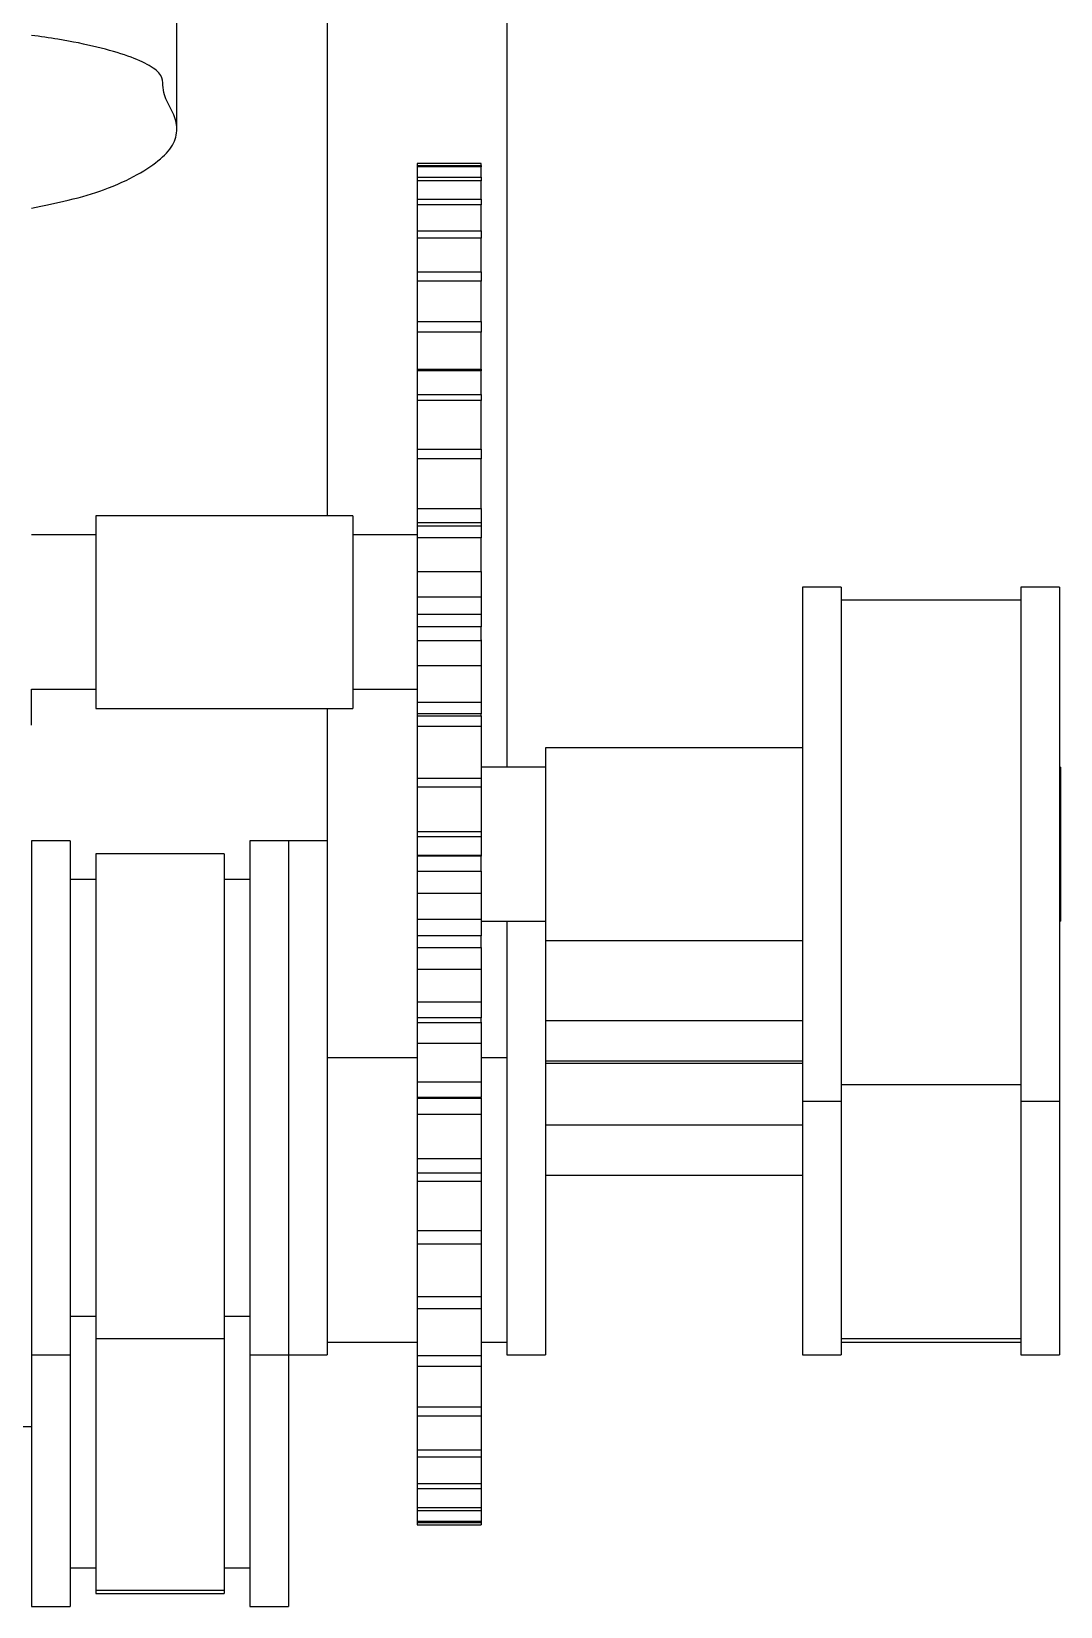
# Model space of a CAD drawing. Header units: millimetres. Extents: x 15 to 415, y 5 to 292.
# Drawn here: x 141.77 to 157.78, y 80.41 to 104.93 of the extents above; entities that cross this region are included whole.
import ezdxf

# ---------------------------------------------------------------- set-up
doc = ezdxf.new("R2010")
doc.units = ezdxf.units.MM

msp = doc.modelspace()

# ---------------------------------------------------------------- linework, layer by layer
at = {"color": 7, "linetype": 'Continuous', "lineweight": 25}
for p, q in [((146.367, 146.899), (146.367, 97.388)), ((149.167, 146.899), (149.167, 93.475)), ((144.028, 103.402), (144.028, 105.75)), ((148.767, 102.873), (147.767, 102.873)), ((147.767, 102.873), (147.767, 102.841)), ((147.767, 102.841), (148.767, 102.841)), ((147.767, 102.841), (147.767, 102.817)), ((148.767, 102.817), (147.767, 102.817)), ((147.767, 102.817), (147.767, 102.658)), ((148.767, 102.841), (148.767, 102.873)), ((148.767, 102.841), (148.767, 102.817)), ((148.767, 102.658), (148.767, 102.817)), ((147.767, 102.658), (148.767, 102.658)), ((147.767, 102.658), (147.767, 102.602)), ((148.767, 102.602), (147.767, 102.602)), ((147.767, 102.602), (147.767, 102.317)), ((148.767, 102.658), (148.767, 102.602)), ((148.767, 102.317), (148.767, 102.602)), ((147.767, 102.317), (148.767, 102.317)), ((147.767, 102.317), (147.767, 102.23)), ((148.767, 102.317), (148.767, 102.23)), ((148.767, 102.23), (147.767, 102.23)), ((147.767, 102.23), (147.767, 101.824)), ((148.767, 101.824), (148.767, 102.23)), ((147.767, 101.824), (148.767, 101.824)), ((147.767, 101.824), (147.767, 101.707)), ((148.767, 101.824), (148.767, 101.707)), ((148.767, 101.707), (147.767, 101.707)), ((147.767, 101.707), (147.767, 101.186)), ((148.767, 101.186), (148.767, 101.707)), ((147.767, 101.186), (148.767, 101.186)), ((147.767, 101.186), (147.767, 101.042)), ((148.767, 101.042), (147.767, 101.042)), ((147.767, 101.042), (147.767, 100.413)), ((148.767, 101.186), (148.767, 101.042)), ((148.767, 100.413), (148.767, 101.042)), ((147.767, 100.413), (148.767, 100.413)), ((147.767, 100.413), (147.767, 100.243)), ((148.767, 100.413), (148.767, 100.243)), ((148.767, 100.243), (147.767, 100.243)), ((147.767, 100.243), (147.767, 99.669)), ((148.767, 99.669), (148.767, 100.243)), ((147.767, 99.669), (148.767, 99.669)), ((147.767, 99.669), (147.767, 99.644)), ((148.767, 99.644), (147.767, 99.644)), ((147.767, 99.644), (147.767, 99.274)), ((148.767, 99.669), (148.767, 99.644)), ((148.767, 99.274), (148.767, 99.644)), ((147.767, 99.274), (148.767, 99.274)), ((147.767, 99.274), (147.767, 99.18)), ((148.767, 99.18), (147.767, 99.18)), ((147.767, 99.18), (147.767, 98.423)), ((148.767, 99.274), (148.767, 99.18)), ((148.767, 98.423), (148.767, 99.18)), ((147.767, 98.423), (148.767, 98.423)), ((147.767, 98.423), (147.767, 98.272)), ((148.767, 98.423), (148.767, 98.272)), ((148.767, 98.272), (147.767, 98.272)), ((147.767, 98.272), (147.767, 97.501)), ((148.767, 97.501), (148.767, 98.272)), ((146.767, 97.388), (142.767, 97.388)), ((142.767, 97.388), (142.767, 94.867)), ((146.767, 97.388), (146.767, 94.867)), ((147.767, 97.501), (148.767, 97.501)), ((147.767, 97.501), (147.767, 97.278)), ((148.767, 97.501), (148.767, 97.278)), ((148.767, 97.278), (147.767, 97.278)), ((147.767, 97.278), (147.767, 97.229)), ((147.767, 97.229), (148.767, 97.229)), ((147.767, 97.229), (147.767, 97.042)), ((148.767, 97.278), (148.767, 97.229)), ((148.767, 97.229), (148.767, 97.042)), ((142.767, 97.088), (141.766, 97.088)), ((147.767, 97.088), (146.767, 97.088)), ((148.767, 97.042), (147.767, 97.042)), ((147.767, 97.042), (147.767, 96.522)), ((148.767, 96.522), (148.767, 97.042)), ((147.767, 96.522), (148.767, 96.522)), ((147.767, 96.522), (147.767, 96.118)), ((148.767, 96.522), (148.767, 96.118)), ((148.767, 96.122), (147.767, 96.122)), ((147.767, 96.122), (147.767, 95.854)), ((148.767, 96.122), (148.767, 95.854)), ((154.367, 96.275), (153.767, 96.275)), ((153.767, 96.275), (153.767, 88.275)), ((154.367, 96.275), (154.367, 88.275)), ((157.767, 96.275), (157.167, 96.275)), ((157.167, 96.275), (157.167, 88.275)), ((157.767, 96.275), (157.767, 88.275)), ((157.167, 96.075), (154.367, 96.075)), ((147.767, 95.854), (148.767, 95.854)), ((147.767, 95.854), (147.767, 95.656)), ((148.767, 95.656), (147.767, 95.656)), ((147.767, 95.656), (147.767, 95.443)), ((148.767, 95.854), (148.767, 95.656)), ((148.767, 95.443), (148.767, 95.656)), ((147.767, 95.457), (147.767, 95.058)), ((147.767, 95.443), (148.767, 95.443)), ((148.767, 95.457), (148.767, 95.058)), ((147.767, 95.058), (148.767, 95.058)), ((147.767, 95.058), (147.767, 94.484)), ((148.767, 95.058), (148.767, 94.484)), ((141.766, 94.688), (142.767, 94.688)), ((141.767, 94.126), (141.767, 94.688)), ((142.767, 94.867), (142.767, 94.388)), ((146.767, 94.867), (146.767, 94.388)), ((146.767, 94.688), (147.767, 94.688)), ((147.767, 94.484), (148.767, 94.484)), ((147.767, 94.484), (147.767, 94.302)), ((148.767, 94.484), (148.767, 94.302)), ((142.767, 94.388), (146.767, 94.388)), ((146.367, 94.388), (146.367, 90.182)), ((148.767, 94.302), (147.767, 94.302)), ((147.767, 94.302), (147.767, 94.275)), ((147.767, 94.275), (148.767, 94.275)), ((147.767, 94.275), (147.767, 94.111)), ((148.767, 94.275), (148.767, 94.302)), ((148.767, 94.275), (148.767, 94.111)), ((141.767, 94.126), (141.766, 94.126)), ((147.767, 94.111), (148.767, 94.111)), ((147.767, 94.111), (147.767, 93.303)), ((148.767, 94.111), (148.767, 93.303)), ((153.767, 93.775), (149.767, 93.775)), ((149.767, 93.775), (149.767, 92.623)), ((149.767, 93.475), (148.767, 93.475)), ((157.783, 93.475), (157.767, 93.475)), ((157.783, 93.475), (157.783, 91.075)), ((147.767, 93.303), (148.767, 93.303)), ((147.767, 93.303), (147.767, 93.161)), ((148.767, 93.303), (148.767, 93.161)), ((148.767, 93.161), (147.767, 93.161)), ((147.767, 93.161), (147.767, 92.472)), ((148.767, 93.161), (148.767, 92.472)), ((147.767, 92.472), (148.767, 92.472)), ((147.767, 92.472), (147.767, 92.39)), ((148.767, 92.472), (148.767, 92.39)), ((149.767, 92.623), (149.767, 90.775)), ((142.367, 92.324), (141.767, 92.324)), ((141.767, 92.324), (141.767, 84.324)), ((142.367, 92.324), (142.367, 84.324)), ((145.767, 92.324), (145.167, 92.324)), ((145.167, 92.324), (145.167, 84.324)), ((146.367, 92.324), (145.767, 92.324)), ((145.767, 92.324), (145.767, 84.324)), ((145.767, 92.324), (145.767, 89.575)), ((148.767, 92.39), (147.767, 92.39)), ((147.767, 92.39), (147.767, 92.102)), ((148.767, 92.39), (148.767, 92.102)), ((144.767, 92.124), (142.767, 92.124)), ((142.767, 92.124), (142.767, 84.576)), ((144.767, 92.124), (144.767, 84.576)), ((147.767, 92.102), (148.767, 92.102)), ((147.767, 92.102), (147.767, 92.09)), ((147.767, 92.09), (147.767, 91.855)), ((148.767, 92.09), (147.767, 92.09)), ((148.767, 92.102), (148.767, 92.09)), ((148.767, 91.855), (148.767, 92.09)), ((142.767, 91.724), (142.367, 91.724)), ((145.167, 91.724), (144.767, 91.724)), ((147.767, 91.855), (148.767, 91.855)), ((147.767, 91.855), (147.767, 91.512)), ((148.767, 91.855), (148.767, 91.512)), ((147.767, 91.512), (148.767, 91.512)), ((147.767, 91.512), (147.767, 91.108)), ((148.767, 91.512), (148.767, 91.108)), ((147.767, 91.108), (148.767, 91.108)), ((147.767, 91.108), (147.767, 90.849)), ((148.767, 91.108), (148.767, 90.849)), ((148.767, 91.075), (149.767, 91.075)), ((149.167, 91.075), (149.167, 90.182)), ((157.767, 91.075), (157.783, 91.075)), ((148.767, 90.849), (147.767, 90.849)), ((147.767, 90.849), (147.767, 90.667)), ((148.767, 90.667), (148.767, 90.849)), ((149.767, 90.775), (153.767, 90.775)), ((149.767, 90.775), (149.767, 89.575)), ((147.767, 90.667), (148.767, 90.667)), ((147.767, 90.667), (147.767, 90.329)), ((148.767, 90.667), (148.767, 90.329)), ((147.767, 90.329), (148.767, 90.329)), ((147.767, 90.329), (147.767, 89.822)), ((148.767, 90.329), (148.767, 89.822)), ((146.367, 90.182), (146.367, 89.575)), ((149.167, 90.182), (149.167, 89.575)), ((147.767, 89.822), (148.767, 89.822)), ((147.767, 89.822), (147.767, 89.569)), ((148.767, 89.822), (148.767, 89.569)), ((141.767, 89.524), (141.766, 89.524)), ((145.767, 89.575), (145.767, 84.324)), ((146.367, 89.575), (146.367, 84.324)), ((148.767, 89.569), (147.767, 89.569)), ((147.767, 89.569), (147.767, 89.499)), ((147.767, 89.504), (147.767, 89.176)), ((147.767, 89.499), (148.767, 89.499)), ((148.767, 89.499), (148.767, 89.569)), ((148.767, 89.504), (148.767, 89.176)), ((149.167, 89.575), (149.167, 84.324)), ((149.767, 89.575), (149.767, 84.324)), ((153.767, 89.524), (149.767, 89.524)), ((147.767, 89.176), (148.767, 89.176)), ((147.767, 89.176), (147.767, 88.573)), ((148.767, 89.176), (148.767, 88.573)), ((141.766, 88.901), (141.767, 88.901)), ((141.766, 88.866), (141.767, 88.866)), ((147.767, 88.95), (146.367, 88.95)), ((149.167, 88.95), (148.767, 88.95)), ((149.767, 88.901), (153.767, 88.901)), ((149.767, 88.866), (153.767, 88.866)), ((147.767, 88.573), (148.767, 88.573)), ((147.767, 88.573), (147.767, 88.33)), ((148.767, 88.573), (148.767, 88.33)), ((157.167, 88.527), (154.367, 88.527)), ((148.767, 88.33), (147.767, 88.33)), ((147.767, 88.33), (147.767, 88.322)), ((147.767, 88.322), (148.767, 88.322)), ((147.767, 88.322), (147.767, 88.07)), ((148.767, 88.322), (148.767, 88.33)), ((148.767, 88.322), (148.767, 88.07)), ((153.767, 88.275), (154.367, 88.275)), ((153.767, 88.275), (153.767, 84.324)), ((154.367, 88.275), (154.367, 84.782)), ((157.167, 88.275), (157.767, 88.275)), ((157.167, 88.275), (157.167, 84.782)), ((157.767, 88.275), (157.767, 84.324)), ((147.767, 88.07), (148.767, 88.07)), ((147.767, 88.07), (147.767, 87.381)), ((148.767, 88.07), (148.767, 87.381)), ((141.766, 87.903), (141.767, 87.903)), ((149.767, 87.903), (153.767, 87.903)), ((147.767, 87.381), (148.767, 87.381)), ((147.767, 87.381), (147.767, 87.151)), ((148.767, 87.381), (148.767, 87.151)), ((141.766, 87.124), (141.767, 87.124)), ((148.767, 87.151), (147.767, 87.151)), ((147.767, 87.151), (147.767, 87.028)), ((148.767, 87.151), (148.767, 87.028)), ((149.767, 87.124), (153.767, 87.124)), ((147.767, 87.028), (148.767, 87.028)), ((147.767, 87.028), (147.767, 86.262)), ((148.767, 87.028), (148.767, 86.262)), ((147.767, 86.262), (148.767, 86.262)), ((147.767, 86.262), (147.767, 86.049)), ((147.767, 86.065), (147.767, 85.235)), ((148.767, 86.262), (148.767, 86.049)), ((148.767, 86.065), (148.767, 85.235)), ((148.767, 86.049), (147.767, 86.049)), ((141.767, 85.607), (141.766, 85.607)), ((147.767, 85.235), (148.767, 85.235)), ((147.767, 85.235), (147.767, 85.042)), ((148.767, 85.235), (148.767, 85.042)), ((142.367, 84.924), (142.767, 84.924)), ((144.767, 84.924), (145.167, 84.924)), ((148.767, 85.042), (147.767, 85.042)), ((147.767, 85.042), (147.767, 84.315)), ((148.767, 85.042), (148.767, 84.315)), ((154.367, 84.782), (154.367, 84.324)), ((157.167, 84.782), (157.167, 84.324)), ((144.767, 84.576), (142.767, 84.576)), ((142.767, 84.576), (142.767, 80.658)), ((144.767, 84.576), (144.767, 80.658)), ((146.367, 84.524), (147.767, 84.524)), ((148.767, 84.524), (149.167, 84.524)), ((157.167, 84.576), (154.367, 84.576)), ((154.367, 84.524), (157.167, 84.524)), ((141.767, 84.324), (142.367, 84.324)), ((141.767, 84.324), (141.767, 80.407)), ((142.367, 84.324), (142.367, 80.407)), ((145.167, 84.324), (145.767, 84.324)), ((145.167, 84.324), (145.167, 80.407)), ((145.767, 84.324), (146.367, 84.324)), ((145.767, 84.324), (145.767, 80.407)), ((147.767, 84.315), (148.767, 84.315)), ((147.767, 84.315), (147.767, 84.145)), ((148.767, 84.145), (147.767, 84.145)), ((147.767, 84.145), (147.767, 83.515)), ((148.767, 84.315), (148.767, 84.145)), ((148.767, 84.145), (148.767, 83.515)), ((149.167, 84.324), (149.767, 84.324)), ((153.767, 84.324), (154.367, 84.324)), ((157.167, 84.324), (157.767, 84.324)), ((147.767, 83.515), (148.767, 83.515)), ((147.767, 83.515), (147.767, 83.371)), ((148.767, 83.371), (147.767, 83.371)), ((147.767, 83.371), (147.767, 82.848)), ((148.767, 83.515), (148.767, 83.371)), ((148.767, 83.371), (148.767, 82.848)), ((135.606, 83.207), (141.767, 83.207)), ((147.767, 82.848), (148.767, 82.848)), ((147.767, 82.848), (147.767, 82.731)), ((148.767, 82.731), (147.767, 82.731)), ((147.767, 82.731), (147.767, 82.324)), ((148.767, 82.848), (148.767, 82.731)), ((148.767, 82.731), (148.767, 82.324)), ((147.767, 82.324), (148.767, 82.324)), ((147.767, 82.324), (147.767, 82.237)), ((148.767, 82.237), (147.767, 82.237)), ((147.767, 82.237), (147.767, 81.95)), ((148.767, 82.324), (148.767, 82.237)), ((148.767, 82.237), (148.767, 81.95)), ((147.767, 81.95), (148.767, 81.95)), ((147.767, 81.95), (147.767, 81.894)), ((148.767, 81.95), (148.767, 81.894)), ((148.767, 81.894), (147.767, 81.894)), ((147.767, 81.894), (147.767, 81.733)), ((147.767, 81.733), (148.767, 81.733)), ((147.767, 81.733), (147.767, 81.709)), ((148.767, 81.709), (147.767, 81.709)), ((147.767, 81.709), (147.767, 81.676)), ((147.767, 81.676), (148.767, 81.676)), ((148.767, 81.894), (148.767, 81.733)), ((148.767, 81.733), (148.767, 81.709)), ((148.767, 81.709), (148.767, 81.676)), ((142.367, 81.007), (142.767, 81.007)), ((144.767, 81.007), (145.167, 81.007)), ((144.767, 80.658), (142.767, 80.658)), ((142.767, 80.658), (142.767, 80.607)), ((142.767, 80.607), (144.767, 80.607)), ((144.767, 80.658), (144.767, 80.607)), ((141.767, 80.407), (142.367, 80.407)), ((145.167, 80.407), (145.767, 80.407))]:
    msp.add_line(p, q, dxfattribs=at)
msp.add_open_spline([(141.766, 102.175), (141.964, 102.216), (142.4, 102.305), (142.974, 102.48), (143.434, 102.697), (143.799, 102.941), (144.002, 103.19), (144.049, 103.44), (143.963, 103.691), (143.831, 103.907), (143.809, 104.091), (143.81, 104.244), (143.621, 104.397), (143.29, 104.547), (142.805, 104.685), (142.292, 104.793), (141.907, 104.847), (141.766, 104.866)], degree=3, knots=[0, 0, 0, 0, 0.054145, 0.119526, 0.206706, 0.293909, 0.381112, 0.46832, 0.555545, 0.642783, 0.695118, 0.747893, 0.802236, 0.857607, 0.913281, 0.968509, 1, 1, 1, 1], dxfattribs=at)

doc.saveas('drawing.dxf')
